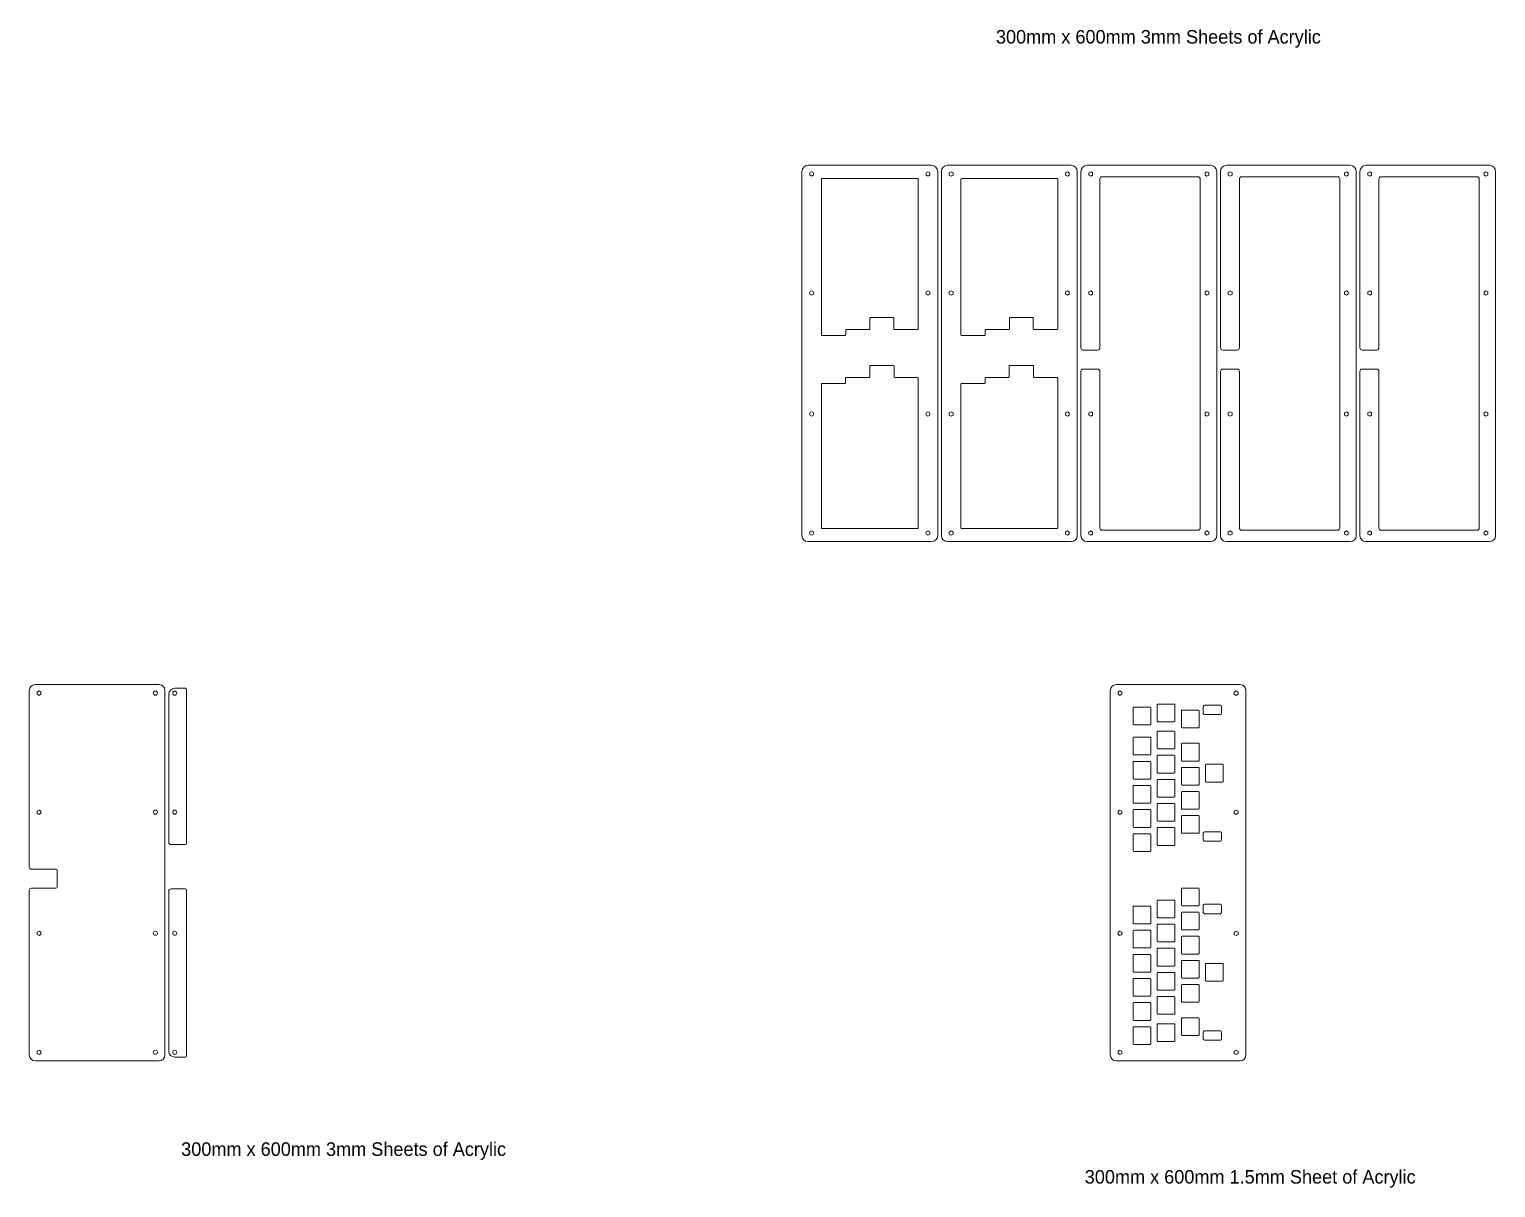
# Model space of a CAD drawing. Header units: inches. Extents: x 3 to 1161, y -859 to 56.
import ezdxf

# ---------------------------------------------------------------- set-up
doc = ezdxf.new("R2010")
doc.units = ezdxf.units.IN
doc.header["$MEASUREMENT"] = 0
doc.layers.add('All Layers', color=7, linetype='Continuous')

# ---------------------------------------------------------------- blocks, each defined once
blk = doc.blocks.new('block 18')
at = {"layer": 'All Layers', "lineweight": 0}
for points in [[(1059.8, -57.4), (1061.3, -56.5), (1062.8, -57.4), (1062.8, -59.1), (1061.3, -60), (1059.8, -59.1), (1059.8, -57.4)], [(1151.6, -57.4), (1153.1, -56.5), (1154.6, -57.4), (1154.6, -59.1), (1153.1, -60), (1151.6, -59.1), (1151.6, -57.4)], [(1059.8, -151.4), (1061.3, -150.5), (1062.8, -151.4), (1062.8, -153.1), (1061.3, -154), (1059.8, -153.1), (1059.8, -151.4)], [(1151.6, -151.4), (1153.1, -150.5), (1154.6, -151.4), (1154.6, -153.1), (1153.1, -154), (1151.6, -153.1), (1151.6, -151.4)], [(1059.8, -247), (1061.3, -246.1), (1062.8, -247), (1062.8, -248.7), (1061.3, -249.6), (1059.8, -248.7), (1059.8, -247)], [(1151.6, -247), (1153.1, -246.1), (1154.6, -247), (1154.6, -248.7), (1153.1, -249.6), (1151.6, -248.7), (1151.6, -247)], [(1059.8, -341), (1061.3, -340.1), (1062.8, -341), (1062.8, -342.7), (1061.3, -343.6), (1059.8, -342.7), (1059.8, -341)], [(1151.6, -341), (1153.1, -340.1), (1154.6, -341), (1154.6, -342.7), (1153.1, -343.6), (1151.6, -342.7), (1151.6, -341)]]:
    blk.add_lwpolyline(points, dxfattribs=at)
blk.add_open_spline([(1053.6, -214), (1053.6, -213.1), (1054.4, -212.3), (1055.3, -212.3), (1055.3, -212.3), (1066.8, -212.3), (1066.8, -212.3), (1067.8, -212.3), (1068.6, -213.1), (1068.6, -214), (1068.6, -214), (1068.6, -337.9), (1068.6, -337.9), (1068.6, -338.8), (1069.4, -339.6), (1070.3, -339.6), (1070.3, -339.6), (1146, -339.6), (1146, -339.6), (1147, -339.6), (1147.8, -338.8), (1147.8, -337.9), (1147.8, -337.9), (1147.8, -62.2), (1147.8, -62.2), (1147.8, -61.2), (1147, -60.4), (1146, -60.4), (1146, -60.4), (1070.3, -60.4), (1070.3, -60.4), (1069.4, -60.4), (1068.6, -61.2), (1068.6, -62.2), (1068.6, -62.2), (1068.6, -195.5), (1068.6, -195.5), (1068.6, -196.5), (1067.8, -197.3), (1066.8, -197.3), (1066.8, -197.3), (1055.3, -197.3), (1055.3, -197.3), (1054.4, -197.3), (1053.6, -196.5), (1053.6, -195.5), (1053.6, -195.5), (1053.6, -56.2), (1053.6, -56.2), (1053.6, -53.6), (1055.7, -51.4), (1058.3, -51.4), (1058.3, -51.4), (1156, -51.4), (1156, -51.4), (1158.6, -51.4), (1160.7, -53.6), (1160.7, -56.2), (1160.7, -56.2), (1160.7, -343.9), (1160.7, -343.9), (1160.7, -346.5), (1158.6, -348.6), (1156, -348.6), (1156, -348.6), (1058.3, -348.6), (1058.3, -348.6), (1055.7, -348.6), (1053.6, -346.5), (1053.6, -343.9), (1053.6, -343.9), (1053.6, -214), (1053.6, -214)], degree=3, knots=[0, 0, 0, 0, 1, 1, 1, 2, 2, 2, 3, 3, 3, 4, 4, 4, 5, 5, 5, 6, 6, 6, 7, 7, 7, 8, 8, 8, 9, 9, 9, 10, 10, 10, 11, 11, 11, 12, 12, 12, 13, 13, 13, 14, 14, 14, 15, 15, 15, 16, 16, 16, 17, 17, 17, 18, 18, 18, 19, 19, 19, 20, 20, 20, 21, 21, 21, 22, 22, 22, 23, 23, 23, 24, 24, 24, 24], dxfattribs=at)
blk = doc.blocks.new('block 17')
at = {"layer": 'All Layers', "lineweight": 0}
for points in [[(1059.8, -57.4), (1061.3, -56.5), (1062.8, -57.4), (1062.8, -59.1), (1061.3, -60), (1059.8, -59.1), (1059.8, -57.4)], [(1151.6, -57.4), (1153.1, -56.5), (1154.6, -57.4), (1154.6, -59.1), (1153.1, -60), (1151.6, -59.1), (1151.6, -57.4)], [(1059.8, -151.4), (1061.3, -150.5), (1062.8, -151.4), (1062.8, -153.1), (1061.3, -154), (1059.8, -153.1), (1059.8, -151.4)], [(1151.6, -151.4), (1153.1, -150.5), (1154.6, -151.4), (1154.6, -153.1), (1153.1, -154), (1151.6, -153.1), (1151.6, -151.4)], [(1059.8, -247), (1061.3, -246.1), (1062.8, -247), (1062.8, -248.7), (1061.3, -249.6), (1059.8, -248.7), (1059.8, -247)], [(1151.6, -247), (1153.1, -246.1), (1154.6, -247), (1154.6, -248.7), (1153.1, -249.6), (1151.6, -248.7), (1151.6, -247)], [(1059.8, -341), (1061.3, -340.1), (1062.8, -341), (1062.8, -342.7), (1061.3, -343.6), (1059.8, -342.7), (1059.8, -341)], [(1151.6, -341), (1153.1, -340.1), (1154.6, -341), (1154.6, -342.7), (1153.1, -343.6), (1151.6, -342.7), (1151.6, -341)]]:
    blk.add_lwpolyline(points, dxfattribs=at)
blk.add_open_spline([(1053.6, -214), (1053.6, -213.1), (1054.4, -212.3), (1055.3, -212.3), (1055.3, -212.3), (1066.8, -212.3), (1066.8, -212.3), (1067.8, -212.3), (1068.6, -213.1), (1068.6, -214), (1068.6, -214), (1068.6, -337.9), (1068.6, -337.9), (1068.6, -338.8), (1069.4, -339.6), (1070.3, -339.6), (1070.3, -339.6), (1146, -339.6), (1146, -339.6), (1147, -339.6), (1147.8, -338.8), (1147.8, -337.9), (1147.8, -337.9), (1147.8, -62.2), (1147.8, -62.2), (1147.8, -61.2), (1147, -60.4), (1146, -60.4), (1146, -60.4), (1070.3, -60.4), (1070.3, -60.4), (1069.4, -60.4), (1068.6, -61.2), (1068.6, -62.2), (1068.6, -62.2), (1068.6, -195.5), (1068.6, -195.5), (1068.6, -196.5), (1067.8, -197.3), (1066.8, -197.3), (1066.8, -197.3), (1055.3, -197.3), (1055.3, -197.3), (1054.4, -197.3), (1053.6, -196.5), (1053.6, -195.5), (1053.6, -195.5), (1053.6, -56.2), (1053.6, -56.2), (1053.6, -53.6), (1055.7, -51.4), (1058.3, -51.4), (1058.3, -51.4), (1156, -51.4), (1156, -51.4), (1158.6, -51.4), (1160.7, -53.6), (1160.7, -56.2), (1160.7, -56.2), (1160.7, -343.9), (1160.7, -343.9), (1160.7, -346.5), (1158.6, -348.6), (1156, -348.6), (1156, -348.6), (1058.3, -348.6), (1058.3, -348.6), (1055.7, -348.6), (1053.6, -346.5), (1053.6, -343.9), (1053.6, -343.9), (1053.6, -214), (1053.6, -214)], degree=3, knots=[0, 0, 0, 0, 1, 1, 1, 2, 2, 2, 3, 3, 3, 4, 4, 4, 5, 5, 5, 6, 6, 6, 7, 7, 7, 8, 8, 8, 9, 9, 9, 10, 10, 10, 11, 11, 11, 12, 12, 12, 13, 13, 13, 14, 14, 14, 15, 15, 15, 16, 16, 16, 17, 17, 17, 18, 18, 18, 19, 19, 19, 20, 20, 20, 21, 21, 21, 22, 22, 22, 23, 23, 23, 24, 24, 24, 24], dxfattribs=at)
at = {"layer": 'All Layers'}
blk.add_blockref('block 18', (0, 0), dxfattribs=at)
blk = doc.blocks.new('block 19')
at = {"layer": 'All Layers', "lineweight": 0}
for points in [[(839.5, -57.4), (841, -56.5), (842.5, -57.4), (842.5, -59.1), (841, -60), (839.5, -59.1), (839.5, -57.4)], [(931.3, -57.4), (932.8, -56.5), (934.3, -57.4), (934.3, -59.1), (932.8, -60), (931.3, -59.1), (931.3, -57.4)], [(839.5, -151.4), (841, -150.5), (842.5, -151.4), (842.5, -153.1), (841, -154), (839.5, -153.1), (839.5, -151.4)], [(931.3, -151.4), (932.8, -150.5), (934.3, -151.4), (934.3, -153.1), (932.8, -154), (931.3, -153.1), (931.3, -151.4)], [(839.5, -247), (841, -246.1), (842.5, -247), (842.5, -248.7), (841, -249.6), (839.5, -248.7), (839.5, -247)], [(931.3, -247), (932.8, -246.1), (934.3, -247), (934.3, -248.7), (932.8, -249.6), (931.3, -248.7), (931.3, -247)], [(839.5, -341), (841, -340.1), (842.5, -341), (842.5, -342.7), (841, -343.6), (839.5, -342.7), (839.5, -341)], [(931.3, -341), (932.8, -340.1), (934.3, -341), (934.3, -342.7), (932.8, -343.6), (931.3, -342.7), (931.3, -341)]]:
    blk.add_lwpolyline(points, dxfattribs=at)
blk.add_open_spline([(833.3, -214), (833.3, -213.1), (834.1, -212.3), (835.1, -212.3), (835.1, -212.3), (846.5, -212.3), (846.5, -212.3), (847.5, -212.3), (848.3, -213.1), (848.3, -214), (848.3, -214), (848.3, -337.9), (848.3, -337.9), (848.3, -338.8), (849.1, -339.6), (850, -339.6), (850, -339.6), (925.7, -339.6), (925.7, -339.6), (926.7, -339.6), (927.5, -338.8), (927.5, -337.9), (927.5, -337.9), (927.5, -62.2), (927.5, -62.2), (927.5, -61.2), (926.7, -60.4), (925.7, -60.4), (925.7, -60.4), (850, -60.4), (850, -60.4), (849.1, -60.4), (848.3, -61.2), (848.3, -62.2), (848.3, -62.2), (848.3, -195.5), (848.3, -195.5), (848.3, -196.5), (847.5, -197.3), (846.5, -197.3), (846.5, -197.3), (835.1, -197.3), (835.1, -197.3), (834.1, -197.3), (833.3, -196.5), (833.3, -195.5), (833.3, -195.5), (833.3, -56.2), (833.3, -56.2), (833.3, -53.6), (835.4, -51.4), (838.1, -51.4), (838.1, -51.4), (935.7, -51.4), (935.7, -51.4), (938.3, -51.4), (940.5, -53.6), (940.5, -56.2), (940.5, -56.2), (940.5, -343.9), (940.5, -343.9), (940.5, -346.5), (938.3, -348.6), (935.7, -348.6), (935.7, -348.6), (838.1, -348.6), (838.1, -348.6), (835.4, -348.6), (833.3, -346.5), (833.3, -343.9), (833.3, -343.9), (833.3, -214), (833.3, -214)], degree=3, knots=[0, 0, 0, 0, 1, 1, 1, 2, 2, 2, 3, 3, 3, 4, 4, 4, 5, 5, 5, 6, 6, 6, 7, 7, 7, 8, 8, 8, 9, 9, 9, 10, 10, 10, 11, 11, 11, 12, 12, 12, 13, 13, 13, 14, 14, 14, 15, 15, 15, 16, 16, 16, 17, 17, 17, 18, 18, 18, 19, 19, 19, 20, 20, 20, 21, 21, 21, 22, 22, 22, 23, 23, 23, 24, 24, 24, 24], dxfattribs=at)
blk = doc.blocks.new('block 20')
at = {"layer": 'All Layers', "lineweight": 0}
for points in [[(949.6, -57.4), (951.1, -56.5), (952.6, -57.4), (952.6, -59.1), (951.1, -60), (949.6, -59.1), (949.6, -57.4)], [(1041.4, -57.4), (1042.9, -56.5), (1044.4, -57.4), (1044.4, -59.1), (1042.9, -60), (1041.4, -59.1), (1041.4, -57.4)], [(949.6, -151.4), (951.1, -150.5), (952.6, -151.4), (952.6, -153.1), (951.1, -154), (949.6, -153.1), (949.6, -151.4)], [(1041.4, -151.4), (1042.9, -150.5), (1044.4, -151.4), (1044.4, -153.1), (1042.9, -154), (1041.4, -153.1), (1041.4, -151.4)], [(949.6, -247), (951.1, -246.1), (952.6, -247), (952.6, -248.7), (951.1, -249.6), (949.6, -248.7), (949.6, -247)], [(1041.4, -247), (1042.9, -246.1), (1044.4, -247), (1044.4, -248.7), (1042.9, -249.6), (1041.4, -248.7), (1041.4, -247)], [(949.6, -341), (951.1, -340.1), (952.6, -341), (952.6, -342.7), (951.1, -343.6), (949.6, -342.7), (949.6, -341)], [(1041.4, -341), (1042.9, -340.1), (1044.4, -341), (1044.4, -342.7), (1042.9, -343.6), (1041.4, -342.7), (1041.4, -341)]]:
    blk.add_lwpolyline(points, dxfattribs=at)
blk.add_open_spline([(943.5, -214), (943.5, -213.1), (944.2, -212.3), (945.2, -212.3), (945.2, -212.3), (956.7, -212.3), (956.7, -212.3), (957.6, -212.3), (958.4, -213.1), (958.4, -214), (958.4, -214), (958.4, -337.9), (958.4, -337.9), (958.4, -338.8), (959.2, -339.6), (960.2, -339.6), (960.2, -339.6), (1035.9, -339.6), (1035.9, -339.6), (1036.8, -339.6), (1037.6, -338.8), (1037.6, -337.9), (1037.6, -337.9), (1037.6, -62.2), (1037.6, -62.2), (1037.6, -61.2), (1036.8, -60.4), (1035.9, -60.4), (1035.9, -60.4), (960.2, -60.4), (960.2, -60.4), (959.2, -60.4), (958.4, -61.2), (958.4, -62.2), (958.4, -62.2), (958.4, -195.5), (958.4, -195.5), (958.4, -196.5), (957.6, -197.3), (956.7, -197.3), (956.7, -197.3), (945.2, -197.3), (945.2, -197.3), (944.2, -197.3), (943.5, -196.5), (943.5, -195.5), (943.5, -195.5), (943.5, -56.2), (943.5, -56.2), (943.5, -53.6), (945.6, -51.4), (948.2, -51.4), (948.2, -51.4), (1045.8, -51.4), (1045.8, -51.4), (1048.5, -51.4), (1050.6, -53.6), (1050.6, -56.2), (1050.6, -56.2), (1050.6, -343.9), (1050.6, -343.9), (1050.6, -346.5), (1048.5, -348.6), (1045.8, -348.6), (1045.8, -348.6), (948.2, -348.6), (948.2, -348.6), (945.6, -348.6), (943.5, -346.5), (943.5, -343.9), (943.5, -343.9), (943.5, -214), (943.5, -214)], degree=3, knots=[0, 0, 0, 0, 1, 1, 1, 2, 2, 2, 3, 3, 3, 4, 4, 4, 5, 5, 5, 6, 6, 6, 7, 7, 7, 8, 8, 8, 9, 9, 9, 10, 10, 10, 11, 11, 11, 12, 12, 12, 13, 13, 13, 14, 14, 14, 15, 15, 15, 16, 16, 16, 17, 17, 17, 18, 18, 18, 19, 19, 19, 20, 20, 20, 21, 21, 21, 22, 22, 22, 23, 23, 23, 24, 24, 24, 24], dxfattribs=at)
blk = doc.blocks.new('block 21')
at = {"layer": 'All Layers', "lineweight": 0}
for points in [[(729.3, -57.4), (730.8, -56.5), (732.3, -57.4), (732.3, -59.1), (730.8, -60), (729.3, -59.1), (729.3, -57.4)], [(821.1, -57.4), (822.6, -56.5), (824.1, -57.4), (824.1, -59.1), (822.6, -60), (821.1, -59.1), (821.1, -57.4)], [(729.3, -151.4), (730.8, -150.5), (732.3, -151.4), (732.3, -153.1), (730.8, -154), (729.3, -153.1), (729.3, -151.4)], [(821.1, -151.4), (822.6, -150.5), (824.1, -151.4), (824.1, -153.1), (822.6, -154), (821.1, -153.1), (821.1, -151.4)], [(729.3, -247), (730.8, -246.1), (732.3, -247), (732.3, -248.7), (730.8, -249.6), (729.3, -248.7), (729.3, -247)], [(821.1, -247), (822.6, -246.1), (824.1, -247), (824.1, -248.7), (822.6, -249.6), (821.1, -248.7), (821.1, -247)], [(729.3, -341), (730.8, -340.1), (732.3, -341), (732.3, -342.7), (730.8, -343.6), (729.3, -342.7), (729.3, -341)], [(821.1, -341), (822.6, -340.1), (824.1, -341), (824.1, -342.7), (822.6, -343.6), (821.1, -342.7), (821.1, -341)]]:
    blk.add_lwpolyline(points, dxfattribs=at)
for points, knots in [([(825.6, -51.4), (828.2, -51.4), (830.3, -53.6), (830.3, -56.2), (830.3, -56.2), (830.3, -343.9), (830.3, -343.9), (830.3, -346.5), (828.2, -348.6), (825.6, -348.6), (825.6, -348.6), (727.9, -348.6), (727.9, -348.6), (725.3, -348.6), (723.2, -346.5), (723.2, -343.9), (723.2, -343.9), (723.2, -56.2), (723.2, -56.2), (723.2, -53.6), (725.3, -51.4), (727.9, -51.4), (727.9, -51.4), (825.6, -51.4), (825.6, -51.4)], [0, 0, 0, 0, 1, 1, 1, 2, 2, 2, 3, 3, 3, 4, 4, 4, 5, 5, 5, 6, 6, 6, 7, 7, 7, 8, 8, 8, 8]), ([(815, -180.6), (815, -180.9), (814.7, -181.1), (814.5, -181.1), (814.5, -181.1), (796.2, -181.1), (796.2, -181.1), (795.9, -181.1), (795.7, -180.9), (795.7, -180.6), (795.7, -180.6), (795.7, -172.1), (795.7, -172.1), (795.7, -171.8), (795.4, -171.6), (795.2, -171.6), (795.2, -171.6), (777.4, -171.6), (777.4, -171.6), (777.1, -171.6), (776.9, -171.8), (776.9, -172.1), (776.9, -172.1), (776.9, -180.6), (776.9, -180.6), (776.9, -180.9), (776.6, -181.1), (776.4, -181.1), (776.4, -181.1), (758.3, -181.1), (758.3, -181.1), (758, -181.1), (757.8, -181.3), (757.8, -181.6), (757.8, -181.6), (757.8, -185.4), (757.8, -185.4), (757.8, -185.6), (757.6, -185.9), (757.3, -185.9), (757.3, -185.9), (739, -185.9), (739, -185.9), (738.7, -185.9), (738.5, -185.6), (738.5, -185.4), (738.5, -185.4), (738.5, -62.3), (738.5, -62.3), (738.5, -62), (738.7, -61.8), (739, -61.8), (739, -61.8), (814.5, -61.8), (814.5, -61.8), (814.7, -61.8), (815, -62), (815, -62.3), (815, -62.3), (815, -180.6), (815, -180.6)], [0, 0, 0, 0, 1, 1, 1, 2, 2, 2, 3, 3, 3, 4, 4, 4, 5, 5, 5, 6, 6, 6, 7, 7, 7, 8, 8, 8, 9, 9, 9, 10, 10, 10, 11, 11, 11, 12, 12, 12, 13, 13, 13, 14, 14, 14, 15, 15, 15, 16, 16, 16, 17, 17, 17, 18, 18, 18, 19, 19, 19, 20, 20, 20, 20]), ([(815, -337.8), (815, -338), (814.7, -338.3), (814.5, -338.3), (814.5, -338.3), (739, -338.3), (739, -338.3), (738.7, -338.3), (738.5, -338), (738.5, -337.8), (738.5, -337.8), (738.5, -224.2), (738.5, -224.2), (738.5, -223.9), (738.7, -223.7), (739, -223.7), (739, -223.7), (757.1, -223.7), (757.1, -223.7), (757.3, -223.7), (757.6, -223.5), (757.6, -223.2), (757.6, -223.2), (757.6, -219.4), (757.6, -219.4), (757.6, -219.2), (757.8, -218.9), (758.1, -218.9), (758.1, -218.9), (776.1, -218.9), (776.1, -218.9), (776.4, -218.9), (776.6, -218.7), (776.6, -218.4), (776.6, -218.4), (776.6, -209.9), (776.6, -209.9), (776.6, -209.6), (776.8, -209.4), (777.1, -209.4), (777.1, -209.4), (795.4, -209.4), (795.4, -209.4), (795.7, -209.4), (795.9, -209.6), (795.9, -209.9), (795.9, -209.9), (795.9, -218.5), (795.9, -218.5), (795.9, -218.7), (796.1, -219), (796.4, -219), (796.4, -219), (814.5, -219), (814.5, -219), (814.7, -219), (815, -219.2), (815, -219.5), (815, -219.5), (815, -337.8), (815, -337.8)], [0, 0, 0, 0, 1, 1, 1, 2, 2, 2, 3, 3, 3, 4, 4, 4, 5, 5, 5, 6, 6, 6, 7, 7, 7, 8, 8, 8, 9, 9, 9, 10, 10, 10, 11, 11, 11, 12, 12, 12, 13, 13, 13, 14, 14, 14, 15, 15, 15, 16, 16, 16, 17, 17, 17, 18, 18, 18, 19, 19, 19, 20, 20, 20, 20])]:
    blk.add_open_spline(points, degree=3, knots=knots, dxfattribs=at)
blk = doc.blocks.new('block 23')
at = {"layer": 'All Layers', "lineweight": 0}
for points, knots in [([(715.4, -51.4), (718, -51.4), (720.2, -53.6), (720.2, -56.2), (720.2, -56.2), (720.2, -343.9), (720.2, -343.9), (720.2, -346.5), (718, -348.6), (715.4, -348.6), (715.4, -348.6), (617.8, -348.6), (617.8, -348.6), (615.1, -348.6), (613, -346.5), (613, -343.9), (613, -343.9), (613, -56.2), (613, -56.2), (613, -53.6), (615.1, -51.4), (617.8, -51.4), (617.8, -51.4), (715.4, -51.4), (715.4, -51.4)], [0, 0, 0, 0, 1, 1, 1, 2, 2, 2, 3, 3, 3, 4, 4, 4, 5, 5, 5, 6, 6, 6, 7, 7, 7, 8, 8, 8, 8]), ([(620.7, -56.6), (621.6, -56.6), (622.3, -57.3), (622.3, -58.2), (622.3, -59.1), (621.6, -59.8), (620.7, -59.8), (619.8, -59.8), (619.1, -59.1), (619.1, -58.2), (619.1, -57.3), (619.8, -56.6), (620.7, -56.6)], [0, 0, 0, 0, 1, 1, 1, 2, 2, 2, 3, 3, 3, 4, 4, 4, 4]), ([(712.5, -56.6), (713.4, -56.6), (714.1, -57.3), (714.1, -58.2), (714.1, -59.1), (713.4, -59.8), (712.5, -59.8), (711.6, -59.8), (710.9, -59.1), (710.9, -58.2), (710.9, -57.3), (711.6, -56.6), (712.5, -56.6)], [0, 0, 0, 0, 1, 1, 1, 2, 2, 2, 3, 3, 3, 4, 4, 4, 4]), ([(620.7, -150.6), (621.6, -150.6), (622.3, -151.3), (622.3, -152.2), (622.3, -153.1), (621.6, -153.8), (620.7, -153.8), (619.8, -153.8), (619.1, -153.1), (619.1, -152.2), (619.1, -151.3), (619.8, -150.6), (620.7, -150.6)], [0, 0, 0, 0, 1, 1, 1, 2, 2, 2, 3, 3, 3, 4, 4, 4, 4]), ([(712.5, -150.6), (713.4, -150.6), (714.1, -151.3), (714.1, -152.2), (714.1, -153.1), (713.4, -153.8), (712.5, -153.8), (711.6, -153.8), (710.9, -153.1), (710.9, -152.2), (710.9, -151.3), (711.6, -150.6), (712.5, -150.6)], [0, 0, 0, 0, 1, 1, 1, 2, 2, 2, 3, 3, 3, 4, 4, 4, 4]), ([(620.7, -246.2), (621.6, -246.2), (622.3, -246.9), (622.3, -247.8), (622.3, -248.7), (621.6, -249.4), (620.7, -249.4), (619.8, -249.4), (619.1, -248.7), (619.1, -247.8), (619.1, -246.9), (619.8, -246.2), (620.7, -246.2)], [0, 0, 0, 0, 1, 1, 1, 2, 2, 2, 3, 3, 3, 4, 4, 4, 4]), ([(712.5, -246.2), (713.4, -246.2), (714.1, -246.9), (714.1, -247.8), (714.1, -248.7), (713.4, -249.4), (712.5, -249.4), (711.6, -249.4), (710.9, -248.7), (710.9, -247.8), (710.9, -246.9), (711.6, -246.2), (712.5, -246.2)], [0, 0, 0, 0, 1, 1, 1, 2, 2, 2, 3, 3, 3, 4, 4, 4, 4]), ([(620.7, -340.2), (621.6, -340.2), (622.3, -340.9), (622.3, -341.8), (622.3, -342.7), (621.6, -343.4), (620.7, -343.4), (619.8, -343.4), (619.1, -342.7), (619.1, -341.8), (619.1, -340.9), (619.8, -340.2), (620.7, -340.2)], [0, 0, 0, 0, 1, 1, 1, 2, 2, 2, 3, 3, 3, 4, 4, 4, 4]), ([(712.5, -340.2), (713.4, -340.2), (714.1, -340.9), (714.1, -341.8), (714.1, -342.7), (713.4, -343.4), (712.5, -343.4), (711.6, -343.4), (710.9, -342.7), (710.9, -341.8), (710.9, -340.9), (711.6, -340.2), (712.5, -340.2)], [0, 0, 0, 0, 1, 1, 1, 2, 2, 2, 3, 3, 3, 4, 4, 4, 4])]:
    blk.add_open_spline(points, degree=3, knots=knots, dxfattribs=at)
blk = doc.blocks.new('block 24')
at = {"layer": 'All Layers', "lineweight": 0}
for points, knots in [([(715.4, -51.4), (718, -51.4), (720.2, -53.6), (720.2, -56.2), (720.2, -56.2), (720.2, -343.9), (720.2, -343.9), (720.2, -346.5), (718, -348.6), (715.4, -348.6), (715.4, -348.6), (617.8, -348.6), (617.8, -348.6), (615.1, -348.6), (613, -346.5), (613, -343.9), (613, -343.9), (613, -56.2), (613, -56.2), (613, -53.6), (615.1, -51.4), (617.8, -51.4), (617.8, -51.4), (715.4, -51.4), (715.4, -51.4)], [0, 0, 0, 0, 1, 1, 1, 2, 2, 2, 3, 3, 3, 4, 4, 4, 5, 5, 5, 6, 6, 6, 7, 7, 7, 8, 8, 8, 8]), ([(704.8, -180.6), (704.8, -180.9), (704.6, -181.1), (704.3, -181.1), (704.3, -181.1), (686, -181.1), (686, -181.1), (685.7, -181.1), (685.5, -180.9), (685.5, -180.6), (685.5, -180.6), (685.5, -172.1), (685.5, -172.1), (685.5, -171.8), (685.3, -171.6), (685, -171.6), (685, -171.6), (667.2, -171.6), (667.2, -171.6), (666.9, -171.6), (666.7, -171.8), (666.7, -172.1), (666.7, -172.1), (666.7, -180.6), (666.7, -180.6), (666.7, -180.9), (666.5, -181.1), (666.2, -181.1), (666.2, -181.1), (648.2, -181.1), (648.2, -181.1), (647.9, -181.1), (647.7, -181.3), (647.7, -181.6), (647.7, -181.6), (647.7, -185.4), (647.7, -185.4), (647.7, -185.6), (647.4, -185.9), (647.2, -185.9), (647.2, -185.9), (628.9, -185.9), (628.9, -185.9), (628.6, -185.9), (628.4, -185.6), (628.4, -185.4), (628.4, -185.4), (628.4, -62.3), (628.4, -62.3), (628.4, -62), (628.6, -61.8), (628.9, -61.8), (628.9, -61.8), (704.3, -61.8), (704.3, -61.8), (704.6, -61.8), (704.8, -62), (704.8, -62.3), (704.8, -62.3), (704.8, -180.6), (704.8, -180.6)], [0, 0, 0, 0, 1, 1, 1, 2, 2, 2, 3, 3, 3, 4, 4, 4, 5, 5, 5, 6, 6, 6, 7, 7, 7, 8, 8, 8, 9, 9, 9, 10, 10, 10, 11, 11, 11, 12, 12, 12, 13, 13, 13, 14, 14, 14, 15, 15, 15, 16, 16, 16, 17, 17, 17, 18, 18, 18, 19, 19, 19, 20, 20, 20, 20]), ([(704.8, -337.8), (704.8, -338), (704.6, -338.3), (704.3, -338.3), (704.3, -338.3), (628.9, -338.3), (628.9, -338.3), (628.6, -338.3), (628.4, -338), (628.4, -337.8), (628.4, -337.8), (628.4, -224.2), (628.4, -224.2), (628.4, -223.9), (628.6, -223.7), (628.9, -223.7), (628.9, -223.7), (646.9, -223.7), (646.9, -223.7), (647.2, -223.7), (647.4, -223.5), (647.4, -223.2), (647.4, -223.2), (647.4, -219.4), (647.4, -219.4), (647.4, -219.2), (647.6, -218.9), (647.9, -218.9), (647.9, -218.9), (666, -218.9), (666, -218.9), (666.2, -218.9), (666.5, -218.7), (666.5, -218.4), (666.5, -218.4), (666.5, -209.9), (666.5, -209.9), (666.5, -209.6), (666.7, -209.4), (667, -209.4), (667, -209.4), (685.3, -209.4), (685.3, -209.4), (685.5, -209.4), (685.8, -209.6), (685.8, -209.9), (685.8, -209.9), (685.8, -218.5), (685.8, -218.5), (685.8, -218.7), (686, -219), (686.3, -219), (686.3, -219), (704.3, -219), (704.3, -219), (704.6, -219), (704.8, -219.2), (704.8, -219.5), (704.8, -219.5), (704.8, -337.8), (704.8, -337.8)], [0, 0, 0, 0, 1, 1, 1, 2, 2, 2, 3, 3, 3, 4, 4, 4, 5, 5, 5, 6, 6, 6, 7, 7, 7, 8, 8, 8, 9, 9, 9, 10, 10, 10, 11, 11, 11, 12, 12, 12, 13, 13, 13, 14, 14, 14, 15, 15, 15, 16, 16, 16, 17, 17, 17, 18, 18, 18, 19, 19, 19, 20, 20, 20, 20])]:
    blk.add_open_spline(points, degree=3, knots=knots, dxfattribs=at)
blk = doc.blocks.new('block 22')
at = {"layer": 'All Layers'}
for name in ['block 23', 'block 24']:
    blk.add_blockref(name, (0, 0), dxfattribs=at)
blk = doc.blocks.new('block 26')
at = {"layer": 'All Layers', "lineweight": 0}
blk.add_open_spline([(945.1, -681.6), (945.4, -681.6), (945.6, -681.8), (945.6, -682.1), (945.6, -682.1), (945.6, -695.1), (945.6, -695.1), (945.6, -695.4), (945.4, -695.6), (945.1, -695.6), (945.1, -695.6), (932.1, -695.6), (932.1, -695.6), (931.8, -695.6), (931.6, -695.4), (931.6, -695.1), (931.6, -695.1), (931.6, -682.1), (931.6, -682.1), (931.6, -681.8), (931.8, -681.6), (932.1, -681.6), (932.1, -681.6), (945.1, -681.6), (945.1, -681.6)], degree=3, knots=[0, 0, 0, 0, 1, 1, 1, 2, 2, 2, 3, 3, 3, 4, 4, 4, 5, 5, 5, 6, 6, 6, 7, 7, 7, 8, 8, 8, 8], dxfattribs=at)
blk = doc.blocks.new('block 27')
at = {"layer": 'All Layers', "lineweight": 0}
blk.add_open_spline([(945.1, -524.4), (945.4, -524.4), (945.6, -524.7), (945.6, -524.9), (945.6, -524.9), (945.6, -537.9), (945.6, -537.9), (945.6, -538.2), (945.4, -538.4), (945.1, -538.4), (945.1, -538.4), (932.1, -538.4), (932.1, -538.4), (931.8, -538.4), (931.6, -538.2), (931.6, -537.9), (931.6, -537.9), (931.6, -524.9), (931.6, -524.9), (931.6, -524.7), (931.8, -524.4), (932.1, -524.4), (932.1, -524.4), (945.1, -524.4), (945.1, -524.4)], degree=3, knots=[0, 0, 0, 0, 1, 1, 1, 2, 2, 2, 3, 3, 3, 4, 4, 4, 5, 5, 5, 6, 6, 6, 7, 7, 7, 8, 8, 8, 8], dxfattribs=at)
blk = doc.blocks.new('block 25')
at = {"layer": 'All Layers', "lineweight": 0}
for points in [[(862.6, -467.4), (864.1, -466.5), (865.6, -467.4), (865.6, -469.1), (864.1, -470), (862.6, -469.1), (862.6, -467.4)], [(954.4, -467.4), (955.9, -466.5), (957.4, -467.4), (957.4, -469.1), (955.9, -470), (954.4, -469.1), (954.4, -467.4)], [(862.6, -561.4), (864.1, -560.5), (865.6, -561.4), (865.6, -563.1), (864.1, -564), (862.6, -563.1), (862.6, -561.4)], [(954.4, -561.4), (955.9, -560.5), (957.4, -561.4), (957.4, -563.1), (955.9, -564), (954.4, -563.1), (954.4, -561.4)], [(862.6, -657), (864.1, -656.1), (865.6, -657), (865.6, -658.7), (864.1, -659.6), (862.6, -658.7), (862.6, -657)], [(954.4, -657), (955.9, -656.1), (957.4, -657), (957.4, -658.7), (955.9, -659.6), (954.4, -658.7), (954.4, -657)], [(862.6, -751), (864.1, -750.1), (865.6, -751), (865.6, -752.7), (864.1, -753.6), (862.6, -752.7), (862.6, -751)], [(954.4, -751), (955.9, -750.1), (957.4, -751), (957.4, -752.7), (955.9, -753.6), (954.4, -752.7), (954.4, -751)]]:
    blk.add_lwpolyline(points, dxfattribs=at)
for points in [[(958.9, -461.4), (961.5, -461.4), (963.6, -463.6), (963.6, -466.2), (963.6, -466.2), (963.6, -753.9), (963.6, -753.9), (963.6, -756.5), (961.5, -758.6), (958.9, -758.6), (958.9, -758.6), (861.2, -758.6), (861.2, -758.6), (858.6, -758.6), (856.5, -756.5), (856.5, -753.9), (856.5, -753.9), (856.5, -466.2), (856.5, -466.2), (856.5, -463.6), (858.6, -461.4), (861.2, -461.4), (861.2, -461.4), (958.9, -461.4), (958.9, -461.4)], [(874.5, -492.7), (874.5, -492.7), (874.5, -479.7), (874.5, -479.7), (874.5, -479.4), (874.7, -479.2), (875, -479.2), (875, -479.2), (888, -479.2), (888, -479.2), (888.2, -479.2), (888.5, -479.4), (888.5, -479.7), (888.5, -479.7), (888.5, -492.7), (888.5, -492.7), (888.5, -493), (888.2, -493.2), (888, -493.2), (888, -493.2), (875, -493.2), (875, -493.2), (874.7, -493.2), (874.5, -493), (874.5, -492.7)], [(893.5, -490.3), (893.5, -490.3), (893.5, -477.3), (893.5, -477.3), (893.5, -477), (893.7, -476.8), (894, -476.8), (894, -476.8), (907, -476.8), (907, -476.8), (907.3, -476.8), (907.5, -477), (907.5, -477.3), (907.5, -477.3), (907.5, -490.3), (907.5, -490.3), (907.5, -490.6), (907.3, -490.8), (907, -490.8), (907, -490.8), (894, -490.8), (894, -490.8), (893.7, -490.8), (893.5, -490.6), (893.5, -490.3)], [(912.6, -495.1), (912.6, -495.1), (912.6, -482.1), (912.6, -482.1), (912.6, -481.8), (912.8, -481.6), (913.1, -481.6), (913.1, -481.6), (926.1, -481.6), (926.1, -481.6), (926.3, -481.6), (926.6, -481.8), (926.6, -482.1), (926.6, -482.1), (926.6, -495.1), (926.6, -495.1), (926.6, -495.4), (926.3, -495.6), (926.1, -495.6), (926.1, -495.6), (913.1, -495.6), (913.1, -495.6), (912.8, -495.6), (912.6, -495.4), (912.6, -495.1)], [(930.9, -485.2), (930.4, -485.2), (929.9, -484.7), (929.9, -484.1), (929.9, -484.1), (929.9, -478.8), (929.9, -478.8), (929.9, -478.2), (930.4, -477.7), (930.9, -477.7), (930.9, -477.7), (943.4, -477.7), (943.4, -477.7), (944, -477.7), (944.4, -478.2), (944.4, -478.8), (944.4, -478.8), (944.4, -484.1), (944.4, -484.1), (944.4, -484.7), (944, -485.2), (943.4, -485.2), (943.4, -485.2), (930.9, -485.2), (930.9, -485.2)], [(874.5, -516.5), (874.5, -516.5), (874.5, -503.5), (874.5, -503.5), (874.5, -503.2), (874.7, -503), (875, -503), (875, -503), (888, -503), (888, -503), (888.2, -503), (888.5, -503.2), (888.5, -503.5), (888.5, -503.5), (888.5, -516.5), (888.5, -516.5), (888.5, -516.8), (888.2, -517), (888, -517), (888, -517), (875, -517), (875, -517), (874.7, -517), (874.5, -516.8), (874.5, -516.5)], [(893.5, -511.7), (893.5, -511.7), (893.5, -498.7), (893.5, -498.7), (893.5, -498.5), (893.7, -498.2), (894, -498.2), (894, -498.2), (907, -498.2), (907, -498.2), (907.3, -498.2), (907.5, -498.5), (907.5, -498.7), (907.5, -498.7), (907.5, -511.7), (907.5, -511.7), (907.5, -512), (907.3, -512.2), (907, -512.2), (907, -512.2), (894, -512.2), (894, -512.2), (893.7, -512.2), (893.5, -512), (893.5, -511.7)], [(912.6, -521.3), (912.6, -521.3), (912.6, -508.3), (912.6, -508.3), (912.6, -508), (912.8, -507.8), (913.1, -507.8), (913.1, -507.8), (926.1, -507.8), (926.1, -507.8), (926.3, -507.8), (926.6, -508), (926.6, -508.3), (926.6, -508.3), (926.6, -521.3), (926.6, -521.3), (926.6, -521.5), (926.3, -521.8), (926.1, -521.8), (926.1, -521.8), (913.1, -521.8), (913.1, -521.8), (912.8, -521.8), (912.6, -521.5), (912.6, -521.3)], [(893.5, -530.8), (893.5, -530.8), (893.5, -517.8), (893.5, -517.8), (893.5, -517.5), (893.7, -517.3), (894, -517.3), (894, -517.3), (907, -517.3), (907, -517.3), (907.3, -517.3), (907.5, -517.5), (907.5, -517.8), (907.5, -517.8), (907.5, -530.8), (907.5, -530.8), (907.5, -531.1), (907.3, -531.3), (907, -531.3), (907, -531.3), (894, -531.3), (894, -531.3), (893.7, -531.3), (893.5, -531.1), (893.5, -530.8)], [(874.5, -535.6), (874.5, -535.6), (874.5, -522.6), (874.5, -522.6), (874.5, -522.3), (874.7, -522.1), (875, -522.1), (875, -522.1), (888, -522.1), (888, -522.1), (888.2, -522.1), (888.5, -522.3), (888.5, -522.6), (888.5, -522.6), (888.5, -535.6), (888.5, -535.6), (888.5, -535.8), (888.2, -536.1), (888, -536.1), (888, -536.1), (875, -536.1), (875, -536.1), (874.7, -536.1), (874.5, -535.8), (874.5, -535.6)], [(912.6, -540.3), (912.6, -540.3), (912.6, -527.3), (912.6, -527.3), (912.6, -527), (912.8, -526.8), (913.1, -526.8), (913.1, -526.8), (926.1, -526.8), (926.1, -526.8), (926.3, -526.8), (926.6, -527), (926.6, -527.3), (926.6, -527.3), (926.6, -540.3), (926.6, -540.3), (926.6, -540.6), (926.3, -540.8), (926.1, -540.8), (926.1, -540.8), (913.1, -540.8), (913.1, -540.8), (912.8, -540.8), (912.6, -540.6), (912.6, -540.3)], [(874.5, -554.6), (874.5, -554.6), (874.5, -541.6), (874.5, -541.6), (874.5, -541.3), (874.7, -541.1), (875, -541.1), (875, -541.1), (888, -541.1), (888, -541.1), (888.2, -541.1), (888.5, -541.3), (888.5, -541.6), (888.5, -541.6), (888.5, -554.6), (888.5, -554.6), (888.5, -554.9), (888.2, -555.1), (888, -555.1), (888, -555.1), (875, -555.1), (875, -555.1), (874.7, -555.1), (874.5, -554.9), (874.5, -554.6)], [(893.5, -549.8), (893.5, -549.8), (893.5, -536.8), (893.5, -536.8), (893.5, -536.6), (893.7, -536.3), (894, -536.3), (894, -536.3), (907, -536.3), (907, -536.3), (907.3, -536.3), (907.5, -536.6), (907.5, -536.8), (907.5, -536.8), (907.5, -549.8), (907.5, -549.8), (907.5, -550.1), (907.3, -550.3), (907, -550.3), (907, -550.3), (894, -550.3), (894, -550.3), (893.7, -550.3), (893.5, -550.1), (893.5, -549.8)], [(893.5, -568.9), (893.5, -568.9), (893.5, -555.9), (893.5, -555.9), (893.5, -555.6), (893.7, -555.4), (894, -555.4), (894, -555.4), (907, -555.4), (907, -555.4), (907.3, -555.4), (907.5, -555.6), (907.5, -555.9), (907.5, -555.9), (907.5, -568.9), (907.5, -568.9), (907.5, -569.2), (907.3, -569.4), (907, -569.4), (907, -569.4), (894, -569.4), (894, -569.4), (893.7, -569.4), (893.5, -569.2), (893.5, -568.9)], [(912.6, -559.4), (912.6, -559.4), (912.6, -546.4), (912.6, -546.4), (912.6, -546.1), (912.8, -545.9), (913.1, -545.9), (913.1, -545.9), (926.1, -545.9), (926.1, -545.9), (926.3, -545.9), (926.6, -546.1), (926.6, -546.4), (926.6, -546.4), (926.6, -559.4), (926.6, -559.4), (926.6, -559.6), (926.3, -559.9), (926.1, -559.9), (926.1, -559.9), (913.1, -559.9), (913.1, -559.9), (912.8, -559.9), (912.6, -559.6), (912.6, -559.4)], [(874.5, -573.7), (874.5, -573.7), (874.5, -560.7), (874.5, -560.7), (874.5, -560.4), (874.7, -560.2), (875, -560.2), (875, -560.2), (888, -560.2), (888, -560.2), (888.2, -560.2), (888.5, -560.4), (888.5, -560.7), (888.5, -560.7), (888.5, -573.7), (888.5, -573.7), (888.5, -573.9), (888.2, -574.2), (888, -574.2), (888, -574.2), (875, -574.2), (875, -574.2), (874.7, -574.2), (874.5, -573.9), (874.5, -573.7)], [(912.6, -578.4), (912.6, -578.4), (912.6, -565.4), (912.6, -565.4), (912.6, -565.1), (912.8, -564.9), (913.1, -564.9), (913.1, -564.9), (926.1, -564.9), (926.1, -564.9), (926.3, -564.9), (926.6, -565.1), (926.6, -565.4), (926.6, -565.4), (926.6, -578.4), (926.6, -578.4), (926.6, -578.7), (926.3, -578.9), (926.1, -578.9), (926.1, -578.9), (913.1, -578.9), (913.1, -578.9), (912.8, -578.9), (912.6, -578.7), (912.6, -578.4)], [(893.5, -587.9), (893.5, -587.9), (893.5, -574.9), (893.5, -574.9), (893.5, -574.7), (893.7, -574.4), (894, -574.4), (894, -574.4), (907, -574.4), (907, -574.4), (907.3, -574.4), (907.5, -574.7), (907.5, -574.9), (907.5, -574.9), (907.5, -587.9), (907.5, -587.9), (907.5, -588.2), (907.3, -588.4), (907, -588.4), (907, -588.4), (894, -588.4), (894, -588.4), (893.7, -588.4), (893.5, -588.2), (893.5, -587.9)], [(930.9, -585.2), (930.4, -585.2), (929.9, -584.7), (929.9, -584.1), (929.9, -584.1), (929.9, -578.7), (929.9, -578.7), (929.9, -578.2), (930.4, -577.7), (930.9, -577.7), (930.9, -577.7), (943.4, -577.7), (943.4, -577.7), (944, -577.7), (944.4, -578.2), (944.4, -578.7), (944.4, -578.7), (944.4, -584.1), (944.4, -584.1), (944.4, -584.7), (944, -585.2), (943.4, -585.2), (943.4, -585.2), (930.9, -585.2), (930.9, -585.2)], [(874.5, -592.7), (874.5, -592.7), (874.5, -579.7), (874.5, -579.7), (874.5, -579.4), (874.7, -579.2), (875, -579.2), (875, -579.2), (888, -579.2), (888, -579.2), (888.2, -579.2), (888.5, -579.4), (888.5, -579.7), (888.5, -579.7), (888.5, -592.7), (888.5, -592.7), (888.5, -593), (888.2, -593.2), (888, -593.2), (888, -593.2), (875, -593.2), (875, -593.2), (874.7, -593.2), (874.5, -593), (874.5, -592.7)], [(912.6, -635.6), (912.6, -635.6), (912.6, -622.6), (912.6, -622.6), (912.6, -622.3), (912.8, -622.1), (913.1, -622.1), (913.1, -622.1), (926.1, -622.1), (926.1, -622.1), (926.3, -622.1), (926.6, -622.3), (926.6, -622.6), (926.6, -622.6), (926.6, -635.6), (926.6, -635.6), (926.6, -635.8), (926.3, -636.1), (926.1, -636.1), (926.1, -636.1), (913.1, -636.1), (913.1, -636.1), (912.8, -636.1), (912.6, -635.8), (912.6, -635.6)], [(874.5, -649.9), (874.5, -649.9), (874.5, -636.9), (874.5, -636.9), (874.5, -636.6), (874.7, -636.4), (875, -636.4), (875, -636.4), (888, -636.4), (888, -636.4), (888.2, -636.4), (888.5, -636.6), (888.5, -636.9), (888.5, -636.9), (888.5, -649.9), (888.5, -649.9), (888.5, -650.1), (888.2, -650.4), (888, -650.4), (888, -650.4), (875, -650.4), (875, -650.4), (874.7, -650.4), (874.5, -650.1), (874.5, -649.9)], [(893.5, -645.1), (893.5, -645.1), (893.5, -632.1), (893.5, -632.1), (893.5, -631.8), (893.7, -631.6), (894, -631.6), (894, -631.6), (907, -631.6), (907, -631.6), (907.3, -631.6), (907.5, -631.8), (907.5, -632.1), (907.5, -632.1), (907.5, -645.1), (907.5, -645.1), (907.5, -645.4), (907.3, -645.6), (907, -645.6), (907, -645.6), (894, -645.6), (894, -645.6), (893.7, -645.6), (893.5, -645.4), (893.5, -645.1)], [(930.9, -642.4), (930.4, -642.4), (929.9, -641.9), (929.9, -641.3), (929.9, -641.3), (929.9, -635.9), (929.9, -635.9), (929.9, -635.3), (930.4, -634.9), (930.9, -634.9), (930.9, -634.9), (943.4, -634.9), (943.4, -634.9), (944, -634.9), (944.4, -635.3), (944.4, -635.9), (944.4, -635.9), (944.4, -641.3), (944.4, -641.3), (944.4, -641.9), (944, -642.4), (943.4, -642.4), (943.4, -642.4), (930.9, -642.4), (930.9, -642.4)], [(912.6, -654.6), (912.6, -654.6), (912.6, -641.6), (912.6, -641.6), (912.6, -641.3), (912.8, -641.1), (913.1, -641.1), (913.1, -641.1), (926.1, -641.1), (926.1, -641.1), (926.3, -641.1), (926.6, -641.3), (926.6, -641.6), (926.6, -641.6), (926.6, -654.6), (926.6, -654.6), (926.6, -654.9), (926.3, -655.1), (926.1, -655.1), (926.1, -655.1), (913.1, -655.1), (913.1, -655.1), (912.8, -655.1), (912.6, -654.9), (912.6, -654.6)], [(874.5, -668.9), (874.5, -668.9), (874.5, -655.9), (874.5, -655.9), (874.5, -655.6), (874.7, -655.4), (875, -655.4), (875, -655.4), (888, -655.4), (888, -655.4), (888.2, -655.4), (888.5, -655.6), (888.5, -655.9), (888.5, -655.9), (888.5, -668.9), (888.5, -668.9), (888.5, -669.2), (888.2, -669.4), (888, -669.4), (888, -669.4), (875, -669.4), (875, -669.4), (874.7, -669.4), (874.5, -669.2), (874.5, -668.9)], [(893.5, -664.1), (893.5, -664.1), (893.5, -651.1), (893.5, -651.1), (893.5, -650.9), (893.7, -650.6), (894, -650.6), (894, -650.6), (907, -650.6), (907, -650.6), (907.3, -650.6), (907.5, -650.9), (907.5, -651.1), (907.5, -651.1), (907.5, -664.1), (907.5, -664.1), (907.5, -664.4), (907.3, -664.6), (907, -664.6), (907, -664.6), (894, -664.6), (894, -664.6), (893.7, -664.6), (893.5, -664.4), (893.5, -664.1)], [(893.5, -683.2), (893.5, -683.2), (893.5, -670.2), (893.5, -670.2), (893.5, -669.9), (893.7, -669.7), (894, -669.7), (894, -669.7), (907, -669.7), (907, -669.7), (907.3, -669.7), (907.5, -669.9), (907.5, -670.2), (907.5, -670.2), (907.5, -683.2), (907.5, -683.2), (907.5, -683.5), (907.3, -683.7), (907, -683.7), (907, -683.7), (894, -683.7), (894, -683.7), (893.7, -683.7), (893.5, -683.5), (893.5, -683.2)], [(912.6, -673.7), (912.6, -673.7), (912.6, -660.7), (912.6, -660.7), (912.6, -660.4), (912.8, -660.2), (913.1, -660.2), (913.1, -660.2), (926.1, -660.2), (926.1, -660.2), (926.3, -660.2), (926.6, -660.4), (926.6, -660.7), (926.6, -660.7), (926.6, -673.7), (926.6, -673.7), (926.6, -673.9), (926.3, -674.2), (926.1, -674.2), (926.1, -674.2), (913.1, -674.2), (913.1, -674.2), (912.8, -674.2), (912.6, -673.9), (912.6, -673.7)], [(874.5, -688), (874.5, -688), (874.5, -675), (874.5, -675), (874.5, -674.7), (874.7, -674.5), (875, -674.5), (875, -674.5), (888, -674.5), (888, -674.5), (888.2, -674.5), (888.5, -674.7), (888.5, -675), (888.5, -675), (888.5, -688), (888.5, -688), (888.5, -688.2), (888.2, -688.5), (888, -688.5), (888, -688.5), (875, -688.5), (875, -688.5), (874.7, -688.5), (874.5, -688.2), (874.5, -688)], [(912.6, -692.7), (912.6, -692.7), (912.6, -679.7), (912.6, -679.7), (912.6, -679.4), (912.8, -679.2), (913.1, -679.2), (913.1, -679.2), (926.1, -679.2), (926.1, -679.2), (926.3, -679.2), (926.6, -679.4), (926.6, -679.7), (926.6, -679.7), (926.6, -692.7), (926.6, -692.7), (926.6, -693), (926.3, -693.2), (926.1, -693.2), (926.1, -693.2), (913.1, -693.2), (913.1, -693.2), (912.8, -693.2), (912.6, -693), (912.6, -692.7)], [(874.5, -707), (874.5, -707), (874.5, -694), (874.5, -694), (874.5, -693.7), (874.7, -693.5), (875, -693.5), (875, -693.5), (888, -693.5), (888, -693.5), (888.2, -693.5), (888.5, -693.7), (888.5, -694), (888.5, -694), (888.5, -707), (888.5, -707), (888.5, -707.3), (888.2, -707.5), (888, -707.5), (888, -707.5), (875, -707.5), (875, -707.5), (874.7, -707.5), (874.5, -707.3), (874.5, -707)], [(893.5, -702.2), (893.5, -702.2), (893.5, -689.2), (893.5, -689.2), (893.5, -689), (893.7, -688.7), (894, -688.7), (894, -688.7), (907, -688.7), (907, -688.7), (907.3, -688.7), (907.5, -689), (907.5, -689.2), (907.5, -689.2), (907.5, -702.2), (907.5, -702.2), (907.5, -702.5), (907.3, -702.7), (907, -702.7), (907, -702.7), (894, -702.7), (894, -702.7), (893.7, -702.7), (893.5, -702.5), (893.5, -702.2)], [(912.6, -711.8), (912.6, -711.8), (912.6, -698.8), (912.6, -698.8), (912.6, -698.5), (912.8, -698.3), (913.1, -698.3), (913.1, -698.3), (926.1, -698.3), (926.1, -698.3), (926.3, -698.3), (926.6, -698.5), (926.6, -698.8), (926.6, -698.8), (926.6, -711.8), (926.6, -711.8), (926.6, -712), (926.3, -712.3), (926.1, -712.3), (926.1, -712.3), (913.1, -712.3), (913.1, -712.3), (912.8, -712.3), (912.6, -712), (912.6, -711.8)], [(874.5, -726.1), (874.5, -726.1), (874.5, -713.1), (874.5, -713.1), (874.5, -712.8), (874.7, -712.6), (875, -712.6), (875, -712.6), (888, -712.6), (888, -712.6), (888.2, -712.6), (888.5, -712.8), (888.5, -713.1), (888.5, -713.1), (888.5, -726.1), (888.5, -726.1), (888.5, -726.3), (888.2, -726.6), (888, -726.6), (888, -726.6), (875, -726.6), (875, -726.6), (874.7, -726.6), (874.5, -726.3), (874.5, -726.1)], [(893.5, -721.3), (893.5, -721.3), (893.5, -708.3), (893.5, -708.3), (893.5, -708), (893.7, -707.8), (894, -707.8), (894, -707.8), (907, -707.8), (907, -707.8), (907.3, -707.8), (907.5, -708), (907.5, -708.3), (907.5, -708.3), (907.5, -721.3), (907.5, -721.3), (907.5, -721.6), (907.3, -721.8), (907, -721.8), (907, -721.8), (894, -721.8), (894, -721.8), (893.7, -721.8), (893.5, -721.6), (893.5, -721.3)], [(893.5, -742.7), (893.5, -742.7), (893.5, -729.7), (893.5, -729.7), (893.5, -729.4), (893.7, -729.2), (894, -729.2), (894, -729.2), (907, -729.2), (907, -729.2), (907.3, -729.2), (907.5, -729.4), (907.5, -729.7), (907.5, -729.7), (907.5, -742.7), (907.5, -742.7), (907.5, -743), (907.3, -743.2), (907, -743.2), (907, -743.2), (894, -743.2), (894, -743.2), (893.7, -743.2), (893.5, -743), (893.5, -742.7)], [(912.6, -738), (912.6, -738), (912.6, -725), (912.6, -725), (912.6, -724.7), (912.8, -724.5), (913.1, -724.5), (913.1, -724.5), (926.1, -724.5), (926.1, -724.5), (926.3, -724.5), (926.6, -724.7), (926.6, -725), (926.6, -725), (926.6, -738), (926.6, -738), (926.6, -738.2), (926.3, -738.5), (926.1, -738.5), (926.1, -738.5), (913.1, -738.5), (913.1, -738.5), (912.8, -738.5), (912.6, -738.2), (912.6, -738)], [(874.5, -745.1), (874.5, -745.1), (874.5, -732.1), (874.5, -732.1), (874.5, -731.8), (874.7, -731.6), (875, -731.6), (875, -731.6), (888, -731.6), (888, -731.6), (888.2, -731.6), (888.5, -731.8), (888.5, -732.1), (888.5, -732.1), (888.5, -745.1), (888.5, -745.1), (888.5, -745.4), (888.2, -745.6), (888, -745.6), (888, -745.6), (875, -745.6), (875, -745.6), (874.7, -745.6), (874.5, -745.4), (874.5, -745.1)], [(930.9, -742.3), (930.4, -742.3), (929.9, -741.9), (929.9, -741.3), (929.9, -741.3), (929.9, -735.9), (929.9, -735.9), (929.9, -735.3), (930.4, -734.8), (930.9, -734.8), (930.9, -734.8), (943.4, -734.8), (943.4, -734.8), (944, -734.8), (944.4, -735.3), (944.4, -735.9), (944.4, -735.9), (944.4, -741.3), (944.4, -741.3), (944.4, -741.9), (944, -742.3), (943.4, -742.3), (943.4, -742.3), (930.9, -742.3), (930.9, -742.3)]]:
    blk.add_open_spline(points, degree=3, knots=[0, 0, 0, 0, 1, 1, 1, 2, 2, 2, 3, 3, 3, 4, 4, 4, 5, 5, 5, 6, 6, 6, 7, 7, 7, 8, 8, 8, 8], dxfattribs=at)
at = {"layer": 'All Layers'}
for name in ['block 27', 'block 26']:
    blk.add_blockref(name, (0, 0), dxfattribs=at)
blk = doc.blocks.new('block 28')
at = {"layer": 'All Layers', "lineweight": 0}
for points in [[(9.2, -467.4), (10.7, -466.5), (12.2, -467.4), (12.2, -469.1), (10.7, -470), (9.2, -469.1), (9.2, -467.4)], [(9.2, -561.4), (10.7, -560.5), (12.2, -561.4), (12.2, -563.1), (10.7, -564), (9.2, -563.1), (9.2, -561.4)], [(9.2, -657), (10.7, -656.1), (12.2, -657), (12.2, -658.7), (10.7, -659.6), (9.2, -658.7), (9.2, -657)], [(9.2, -751), (10.7, -750.1), (12.2, -751), (12.2, -752.7), (10.7, -753.6), (9.2, -752.7), (9.2, -751)]]:
    blk.add_lwpolyline(points, dxfattribs=at)
for points, knots in [([(3, -624), (3, -623.1), (3.8, -622.3), (4.7, -622.3), (4.7, -622.3), (24, -622.3), (24, -622.3), (24.6, -622.3), (25, -621.8), (25, -621.3), (25, -621.3), (25, -608.3), (25, -608.3), (25, -607.7), (24.6, -607.3), (24, -607.3), (24, -607.3), (4.7, -607.3), (4.7, -607.3), (3.8, -607.3), (3, -606.5), (3, -605.5), (3, -605.5), (3, -466.2), (3, -466.2), (3, -463.6), (5.1, -461.4), (7.7, -461.4), (7.7, -461.4), (105.4, -461.4), (105.4, -461.4), (108, -461.4), (110.1, -463.6), (110.1, -466.2), (110.1, -466.2), (110.1, -753.9), (110.1, -753.9), (110.1, -756.5), (108, -758.6), (105.4, -758.6), (105.4, -758.6), (7.7, -758.6), (7.7, -758.6), (5.1, -758.6), (3, -756.5), (3, -753.9), (3, -753.9), (3, -624), (3, -624)], [0, 0, 0, 0, 1, 1, 1, 2, 2, 2, 3, 3, 3, 4, 4, 4, 5, 5, 5, 6, 6, 6, 7, 7, 7, 8, 8, 8, 9, 9, 9, 10, 10, 10, 11, 11, 11, 12, 12, 12, 13, 13, 13, 14, 14, 14, 15, 15, 15, 16, 16, 16, 16]), ([(102.5, -466.6), (103.4, -466.6), (104.1, -467.3), (104.1, -468.2), (104.1, -469.1), (103.4, -469.8), (102.5, -469.8), (101.6, -469.8), (100.9, -469.1), (100.9, -468.2), (100.9, -467.3), (101.6, -466.6), (102.5, -466.6)], [0, 0, 0, 0, 1, 1, 1, 2, 2, 2, 3, 3, 3, 4, 4, 4, 4]), ([(102.5, -560.6), (103.4, -560.6), (104.1, -561.3), (104.1, -562.2), (104.1, -563.1), (103.4, -563.8), (102.5, -563.8), (101.6, -563.8), (100.9, -563.1), (100.9, -562.2), (100.9, -561.3), (101.6, -560.6), (102.5, -560.6)], [0, 0, 0, 0, 1, 1, 1, 2, 2, 2, 3, 3, 3, 4, 4, 4, 4]), ([(102.5, -656.2), (103.4, -656.2), (104.1, -656.9), (104.1, -657.8), (104.1, -658.7), (103.4, -659.4), (102.5, -659.4), (101.6, -659.4), (100.9, -658.7), (100.9, -657.8), (100.9, -656.9), (101.6, -656.2), (102.5, -656.2)], [0, 0, 0, 0, 1, 1, 1, 2, 2, 2, 3, 3, 3, 4, 4, 4, 4]), ([(102.5, -750.2), (103.4, -750.2), (104.1, -750.9), (104.1, -751.8), (104.1, -752.7), (103.4, -753.4), (102.5, -753.4), (101.6, -753.4), (100.9, -752.7), (100.9, -751.8), (100.9, -750.9), (101.6, -750.2), (102.5, -750.2)], [0, 0, 0, 0, 1, 1, 1, 2, 2, 2, 3, 3, 3, 4, 4, 4, 4])]:
    blk.add_open_spline(points, degree=3, knots=knots, dxfattribs=at)
blk = doc.blocks.new('block 30')
at = {"layer": 'All Layers', "lineweight": 0}
for points, knots in [([(126.2, -622.8), (126.7, -622.8), (127.2, -623.2), (127.2, -623.8), (127.2, -623.8), (127.2, -754.6), (127.2, -754.6), (127.2, -755.2), (126.7, -755.6), (126.2, -755.6), (126.2, -755.6), (117.9, -755.6), (117.9, -755.6), (115.3, -755.6), (113.1, -753.5), (113.1, -750.9), (113.1, -750.9), (113.1, -624.5), (113.1, -624.5), (113.1, -623.6), (113.9, -622.8), (114.9, -622.8), (114.9, -622.8), (126.2, -622.8), (126.2, -622.8)], [0, 0, 0, 0, 1, 1, 1, 2, 2, 2, 3, 3, 3, 4, 4, 4, 5, 5, 5, 6, 6, 6, 7, 7, 7, 8, 8, 8, 8]), ([(117.8, -656.2), (118.7, -656.2), (119.4, -656.9), (119.4, -657.8), (119.4, -658.7), (118.7, -659.4), (117.8, -659.4), (116.9, -659.4), (116.2, -658.7), (116.2, -657.8), (116.2, -656.9), (116.9, -656.2), (117.8, -656.2)], [0, 0, 0, 0, 1, 1, 1, 2, 2, 2, 3, 3, 3, 4, 4, 4, 4]), ([(117.8, -750.2), (118.7, -750.2), (119.4, -750.9), (119.4, -751.8), (119.4, -752.7), (118.7, -753.4), (117.8, -753.4), (116.9, -753.4), (116.2, -752.7), (116.2, -751.8), (116.2, -750.9), (116.9, -750.2), (117.8, -750.2)], [0, 0, 0, 0, 1, 1, 1, 2, 2, 2, 3, 3, 3, 4, 4, 4, 4])]:
    blk.add_open_spline(points, degree=3, knots=knots, dxfattribs=at)
blk = doc.blocks.new('block 31')
at = {"layer": 'All Layers', "lineweight": 0}
for points, knots in [([(126.2, -587.8), (126.7, -587.8), (127.2, -587.3), (127.2, -586.8), (127.2, -586.8), (127.2, -465.4), (127.2, -465.4), (127.2, -464.9), (126.7, -464.4), (126.2, -464.4), (126.2, -464.4), (117.9, -464.4), (117.9, -464.4), (115.3, -464.4), (113.1, -466.6), (113.1, -469.2), (113.1, -469.2), (113.1, -586), (113.1, -586), (113.1, -587), (113.9, -587.8), (114.9, -587.8), (114.9, -587.8), (126.2, -587.8), (126.2, -587.8)], [0, 0, 0, 0, 1, 1, 1, 2, 2, 2, 3, 3, 3, 4, 4, 4, 5, 5, 5, 6, 6, 6, 7, 7, 7, 8, 8, 8, 8]), ([(117.8, -469.8), (118.7, -469.8), (119.4, -469.1), (119.4, -468.2), (119.4, -467.3), (118.7, -466.6), (117.8, -466.6), (116.9, -466.6), (116.2, -467.3), (116.2, -468.2), (116.2, -469.1), (116.9, -469.8), (117.8, -469.8)], [0, 0, 0, 0, 1, 1, 1, 2, 2, 2, 3, 3, 3, 4, 4, 4, 4]), ([(117.8, -563.8), (118.7, -563.8), (119.4, -563.1), (119.4, -562.2), (119.4, -561.3), (118.7, -560.6), (117.8, -560.6), (116.9, -560.6), (116.2, -561.3), (116.2, -562.2), (116.2, -563.1), (116.9, -563.8), (117.8, -563.8)], [0, 0, 0, 0, 1, 1, 1, 2, 2, 2, 3, 3, 3, 4, 4, 4, 4])]:
    blk.add_open_spline(points, degree=3, knots=knots, dxfattribs=at)
blk = doc.blocks.new('block 29')
at = {"layer": 'All Layers'}
for name in ['block 31', 'block 30']:
    blk.add_blockref(name, (0, 0), dxfattribs=at)

msp = doc.modelspace()

# ---------------------------------------------------------------- block references
at = {"layer": 'All Layers'}
for name in ['block 22', 'block 21', 'block 19', 'block 20', 'block 17', 'block 28', 'block 25', 'block 29']:
    msp.add_blockref(name, (0, 0), dxfattribs=at)

# ---------------------------------------------------------------- texts
at = {"layer": 'All Layers', "color": 7, "char_height": 10.686, "attachment_point": 7}
for s, insert in [('\\fMyriad Pro|b0|i0|c0|p34;\\W1;300mm x 600mm 3mm Sheets of Acrylic', (766.2, 41.5)), ('\\fMyriad Pro|b0|i0|c0|p34;\\W1;300mm x 600mm 3mm Sheets of Acrylic', (122.9, -836.8)), ('\\fMyriad Pro|b0|i0|c0|p34;\\W1;300mm x 600mm 1.5mm Sheet of Acrylic', (836.3, -858.7))]:
    msp.add_mtext(s, dxfattribs=dict(at, insert=insert))

doc.saveas('drawing.dxf')
